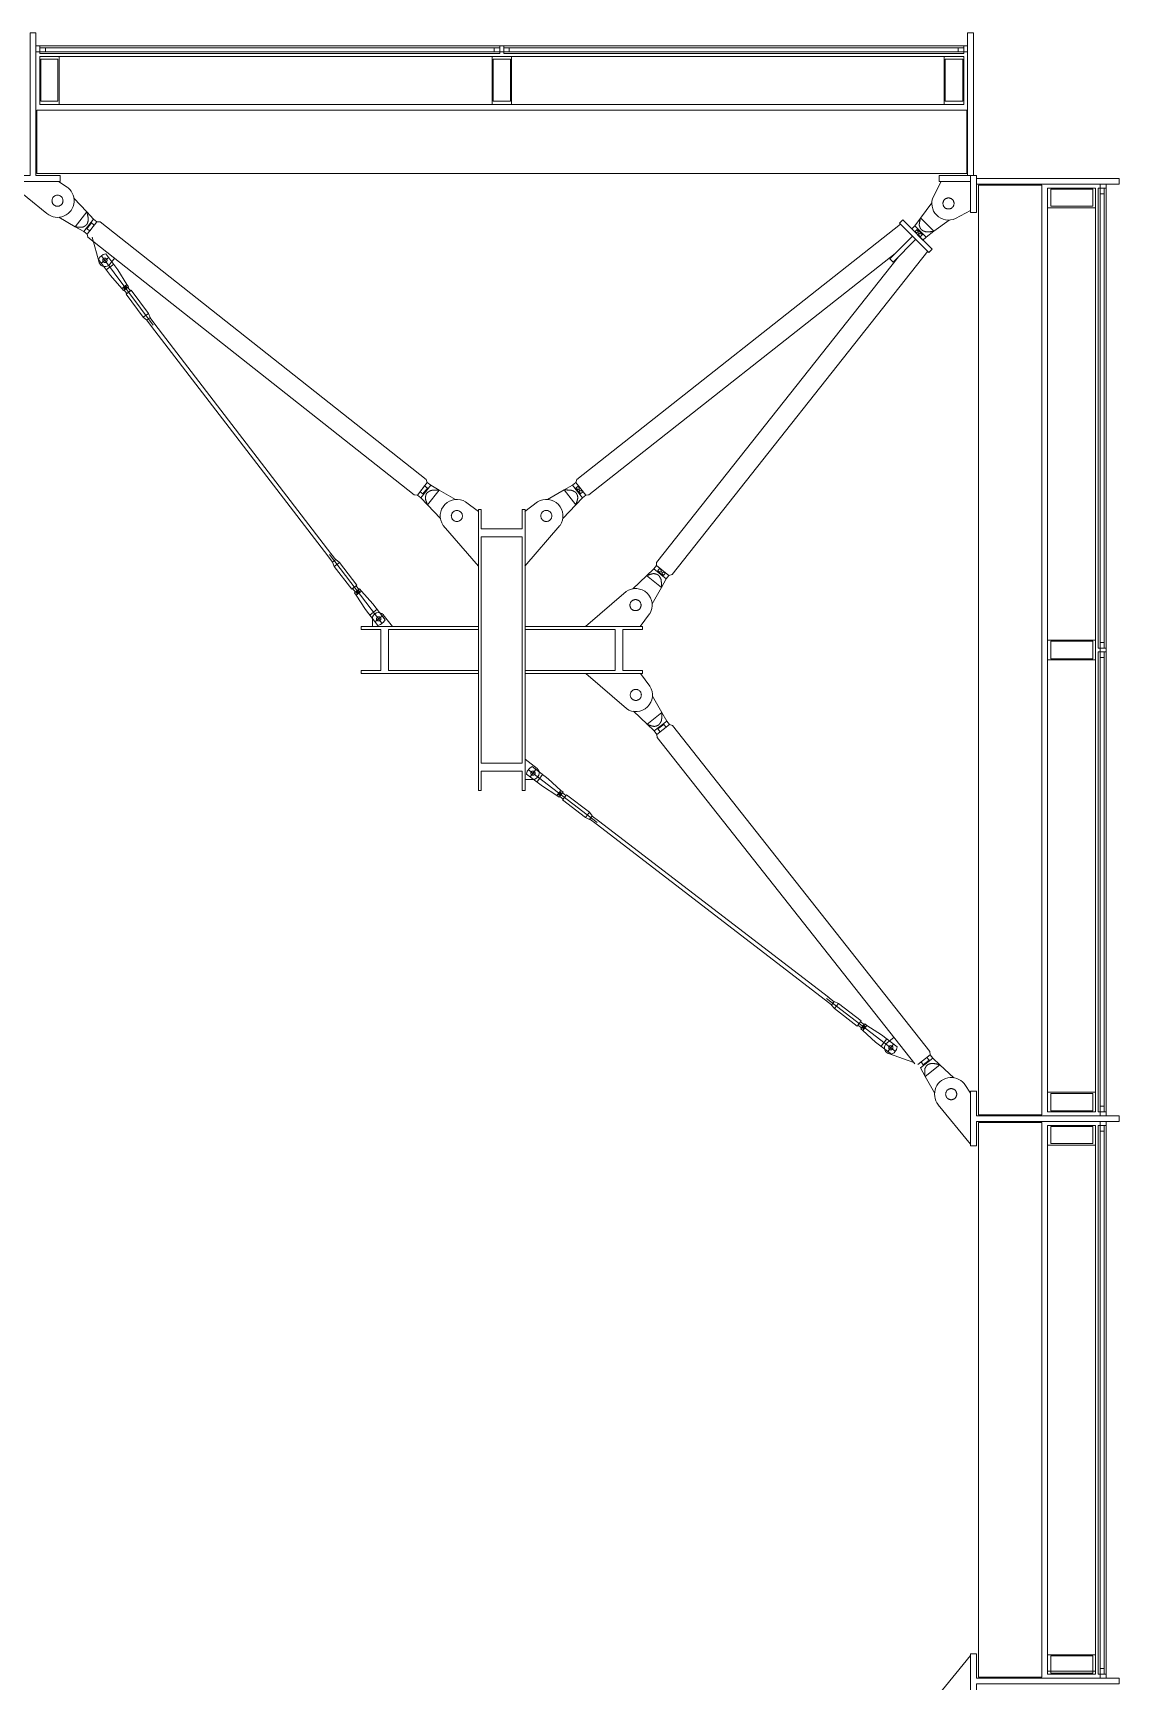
# Model space of a CAD drawing. Header units: inches. Extents: x -3410 to 5259, y -1080 to 3208.
# Drawn here: x -417.8 to -278.8, y 2992.8 to 3203.7 of the extents above; entities that cross this region are included whole.
import ezdxf

# ---------------------------------------------------------------- set-up
doc = ezdxf.new("R2010")
doc.units = ezdxf.units.IN
doc.header["$LTSCALE"] = 48
doc.header["$MEASUREMENT"] = 0
doc.layers.add('Venue-Walls and Doors', color=7, linetype='Continuous', lineweight=5)

msp = doc.modelspace()

# ---------------------------------------------------------------- linework, layer by layer
at = {"layer": 'Venue-Walls and Doors', "linetype": 'Continuous'}
for p, q in [((-298.21, 3202.1), (-417.46, 3202.1)), ((-417.46, 3201.35), (-298.21, 3201.35)), ((-358.08, 3201.85), (-416.96, 3201.85)), ((-416.24, 3201.85), (-416.24, 3201.35)), ((-358.8, 3201.85), (-358.8, 3201.35)), ((-298.7, 3201.85), (-357.58, 3201.85)), ((-356.87, 3201.85), (-356.87, 3201.35)), ((-299.42, 3201.35), (-299.42, 3201.85)), ((-298.7, 3200.72), (-416.96, 3200.72)), ((-414.46, 3194.6), (-414.46, 3200.72)), ((-359.08, 3194.6), (-359.08, 3200.72)), ((-356.58, 3200.72), (-356.58, 3194.6)), ((-301.2, 3194.6), (-301.2, 3200.72)), ((-298.7, 3200.72), (-298.7, 3194.6)), ((-421.08, 3184.75), (-416.04, 3180.62)), ((-414.58, 3184.75), (-413.45, 3184)), ((-301.58, 3184.75), (-302.58, 3182.83)), ((-281.23, 3065.12), (-281.23, 3184.37)), ((-280.48, 3184.37), (-280.48, 3065.12)), ((-412.59, 3182.59), (-410.93, 3180.83)), ((-302.78, 3181.99), (-304.23, 3180.05)), ((-281.86, 3183.87), (-287.98, 3183.87)), ((-281.86, 3183.87), (-281.86, 3065.62)), ((-280.73, 3183.16), (-281.23, 3183.16)), ((-280.73, 3125), (-280.73, 3183.87)), ((-414.52, 3180.15), (-412.42, 3178.94)), ((-410.93, 3180.83), (-412.43, 3178.93)), ((-410.07, 3179.92), (-411.34, 3178.32)), ((-410.93, 3180.83), (-410.07, 3179.92)), ((-409.64, 3179.58), (-410.07, 3179.92)), ((-306.92, 3179.41), (-306.51, 3179.81)), ((-306.51, 3179.81), (-302.76, 3176.06)), ((-304.23, 3180.05), (-304.97, 3179.05)), ((-302.52, 3178.35), (-304.24, 3180.06)), ((-300.58, 3179.79), (-302.52, 3178.35)), ((-297.83, 3181), (-299.75, 3180)), ((-287.98, 3181.37), (-281.86, 3181.37)), ((-412.42, 3178.94), (-411.34, 3178.32)), ((-411.34, 3178.32), (-410.91, 3177.97)), ((-410.34, 3179.43), (-410.93, 3178.69)), ((-410.93, 3178.69), (-410.57, 3178.41)), ((-410.91, 3177.97), (-409.64, 3179.58)), ((-410.91, 3177.98), (-410.79, 3177.59)), ((-410.57, 3178.41), (-409.98, 3179.15)), ((-409.98, 3179.15), (-410.34, 3179.43)), ((-410.24, 3177.62), (-409.37, 3174.36)), ((-409.64, 3179.58), (-409.24, 3179.55)), ((-409.24, 3179.55), (-367.49, 3146.59)), ((-348.22, 3146.59), (-306.78, 3179.27)), ((-308.16, 3174.82), (-305.25, 3177.73)), ((-303.17, 3175.66), (-306.92, 3179.41)), ((-304.97, 3179.05), (-305.36, 3178.66)), ((-305.36, 3178.66), (-303.92, 3177.21)), ((-303.53, 3177.6), (-304.97, 3179.05)), ((-304.65, 3178.6), (-304.97, 3178.27)), ((-303.98, 3177.93), (-304.97, 3178.27)), ((-304.31, 3177.6), (-304.65, 3178.6)), ((-303.98, 3177.93), (-304.65, 3178.6)), ((-304.31, 3177.6), (-303.98, 3177.93)), ((-303.92, 3177.21), (-303.53, 3177.6)), ((-302.52, 3178.35), (-303.53, 3177.6)), ((-410.79, 3177.59), (-369.03, 3144.62)), ((-346.67, 3144.62), (-307.5, 3175.51)), ((-336.04, 3134.41), (-303.31, 3175.8)), ((-304.84, 3177.33), (-307.75, 3174.42)), ((-302.76, 3176.06), (-303.17, 3175.66)), ((-409.46, 3174.76), (-409.26, 3175.06)), ((-407.92, 3172.69), (-409.46, 3174.76)), ((-408.84, 3175.37), (-409.26, 3175.06)), ((-408.14, 3174.99), (-409.1, 3174.28)), ((-402.44, 3166.33), (-409.05, 3175.22)), ((-408.5, 3175.47), (-408.84, 3175.37)), ((-406.96, 3173.41), (-408.5, 3175.47)), ((-408.46, 3173.42), (-407.5, 3174.13)), ((-408.14, 3173.99), (-407.36, 3174.96)), ((-405.8, 3171.55), (-406.96, 3173.41)), ((-338.01, 3135.96), (-307.07, 3175.08)), ((-307.75, 3174.42), (-308.16, 3174.82)), ((-406.47, 3171.05), (-407.92, 3172.69)), ((-406.47, 3171.05), (-405.8, 3171.54)), ((-406.25, 3171.13), (-405.94, 3171.36)), ((-406.07, 3170.89), (-405.94, 3171.36)), ((-405.94, 3171.36), (-405.77, 3171.12)), ((-405.8, 3171.54), (-405.59, 3171.25)), ((-406.25, 3170.76), (-406.47, 3171.05)), ((-405.59, 3171.25), (-406.25, 3170.76)), ((-406.07, 3170.89), (-406.25, 3171.13)), ((-406.25, 3171.13), (-405.77, 3171.12)), ((-406.15, 3170.83), (-405.69, 3171.17)), ((-405.81, 3170.38), (-406.15, 3170.83)), ((-405.77, 3171.12), (-406.07, 3170.89)), ((-405.91, 3170.3), (-405.25, 3170.8)), ((-403.72, 3167.34), (-405.91, 3170.3)), ((-405.35, 3170.72), (-405.81, 3170.38)), ((-405.69, 3171.17), (-405.35, 3170.72)), ((-405.25, 3170.8), (-403.05, 3167.84)), ((-403.05, 3167.84), (-403.72, 3167.34)), ((-403.27, 3166.96), (-403.72, 3167.34)), ((-403.27, 3166.96), (-402.82, 3167.3)), ((-402.82, 3167.3), (-403.05, 3167.84)), ((-402.84, 3167.28), (-402.24, 3166.47)), ((-402.64, 3166.18), (-403.24, 3166.99)), ((-380.09, 3136.81), (-402.64, 3166.17)), ((-379.7, 3137.11), (-402.24, 3166.47)), ((-368.63, 3144.59), (-367.37, 3146.2)), ((-367.37, 3146.2), (-367.49, 3146.59)), ((-367.37, 3146.2), (-366.93, 3145.86)), ((-348.34, 3146.2), (-348.78, 3145.86)), ((-348.34, 3146.2), (-348.22, 3146.59)), ((-347.08, 3144.59), (-348.34, 3146.2)), ((-368.63, 3144.59), (-369.04, 3144.62)), ((-368.2, 3144.25), (-368.63, 3144.59)), ((-368.29, 3145.02), (-367.71, 3145.76)), ((-367.93, 3144.74), (-368.29, 3145.02)), ((-366.93, 3145.86), (-368.2, 3144.25)), ((-367.34, 3143.34), (-368.2, 3144.25)), ((-367.35, 3145.48), (-367.93, 3144.74)), ((-367.71, 3145.76), (-367.35, 3145.48)), ((-365.85, 3145.23), (-367.35, 3143.33)), ((-365.85, 3145.23), (-366.93, 3145.86)), ((-363.75, 3144.03), (-365.85, 3145.23)), ((-351.96, 3144.03), (-349.86, 3145.24)), ((-349.86, 3145.24), (-348.78, 3145.86)), ((-349.86, 3145.24), (-348.36, 3143.33)), ((-348.78, 3145.86), (-347.51, 3144.25)), ((-348.37, 3143.34), (-347.51, 3144.25)), ((-348, 3145.77), (-348.36, 3145.48)), ((-348.36, 3145.48), (-347.42, 3145.02)), ((-348.36, 3145.48), (-347.78, 3144.74)), ((-348, 3145.77), (-347.78, 3144.74)), ((-347.42, 3145.02), (-348, 3145.77)), ((-347.78, 3144.74), (-347.42, 3145.02)), ((-347.51, 3144.25), (-347.08, 3144.59)), ((-347.08, 3144.59), (-346.67, 3144.62)), ((-365.68, 3141.58), (-367.34, 3143.34)), ((-360.83, 3142.49), (-362.46, 3143.71)), ((-354.88, 3142.5), (-353.26, 3143.72)), ((-350.03, 3141.59), (-348.37, 3143.34)), ((-360.83, 3135.49), (-365.33, 3140.7)), ((-354.88, 3135.5), (-350.38, 3140.71)), ((-380.09, 3136.81), (-379.48, 3136)), ((-379.9, 3136.96), (-373.16, 3128.17)), ((-379.08, 3136.31), (-379.7, 3137.11)), ((-379.51, 3135.98), (-379.06, 3136.33)), ((-379.51, 3135.98), (-379.27, 3135.45)), ((-378.61, 3135.96), (-379.27, 3135.45)), ((-379.27, 3135.45), (-377.02, 3132.53)), ((-379.06, 3136.33), (-378.61, 3135.96)), ((-376.36, 3133.04), (-378.61, 3135.96)), ((-338.38, 3135.12), (-338.04, 3135.55)), ((-338.04, 3135.55), (-338.01, 3135.96)), ((-338.04, 3135.55), (-336.43, 3134.29)), ((-341.04, 3132.6), (-339.29, 3134.26)), ((-337.39, 3132.77), (-339.3, 3134.27)), ((-339.29, 3134.26), (-338.38, 3135.12)), ((-336.77, 3133.85), (-338.38, 3135.12)), ((-337.89, 3134.85), (-337.61, 3135.21)), ((-336.86, 3134.63), (-337.89, 3134.85)), ((-337.15, 3134.27), (-337.89, 3134.85)), ((-337.15, 3134.27), (-337.61, 3135.21)), ((-337.61, 3135.21), (-336.86, 3134.63)), ((-337.39, 3132.77), (-336.77, 3133.85)), ((-336.86, 3134.63), (-337.15, 3134.27)), ((-336.43, 3134.29), (-336.77, 3133.85)), ((-336.43, 3134.29), (-336.04, 3134.41)), ((-377.02, 3132.53), (-376.36, 3133.04)), ((-376.47, 3132.96), (-376.92, 3132.61)), ((-376.92, 3132.61), (-376.57, 3132.16)), ((-376.02, 3132.58), (-376.68, 3132.08)), ((-376.68, 3132.08), (-376.46, 3131.79)), ((-376.57, 3132.16), (-376.12, 3132.5)), ((-376.2, 3132.45), (-376.5, 3132.21)), ((-376.5, 3132.21), (-376.32, 3131.98)), ((-376.5, 3132.21), (-376.01, 3132.21)), ((-376.12, 3132.5), (-376.47, 3132.96)), ((-376.46, 3131.79), (-375.8, 3132.3)), ((-376.46, 3131.79), (-375.27, 3129.95)), ((-376.32, 3131.98), (-376.2, 3132.45)), ((-376.32, 3131.98), (-376.01, 3132.21)), ((-376.01, 3132.21), (-376.2, 3132.45)), ((-375.8, 3132.3), (-376.02, 3132.58)), ((-375.8, 3132.29), (-374.32, 3130.67)), ((-347.13, 3127.75), (-341.92, 3132.25)), ((-338.6, 3130.67), (-337.39, 3132.77)), ((-375.27, 3129.95), (-373.7, 3127.9)), ((-374.72, 3129.23), (-373.78, 3129.96)), ((-374.32, 3130.67), (-372.76, 3128.63)), ((-373.12, 3129.1), (-374.07, 3128.37)), ((-371.8, 3127.75), (-373, 3129.27)), ((-340.13, 3127.75), (-338.91, 3129.37)), ((-374.39, 3128.74), (-374.39, 3127.75)), ((-373.7, 3127.9), (-373.36, 3128.01)), ((-372.95, 3128.32), (-373.36, 3128.01)), ((-372.76, 3128.63), (-372.95, 3128.32)), ((-287.98, 3126), (-281.86, 3126)), ((-280.73, 3125.71), (-281.23, 3125.71)), ((-281.86, 3123.5), (-287.98, 3123.5)), ((-280.73, 3123.78), (-281.23, 3123.78)), ((-280.73, 3065.62), (-280.73, 3124.5)), ((-347.09, 3121.75), (-341.87, 3117.25)), ((-340.09, 3121.75), (-338.87, 3120.12)), ((-338.55, 3118.83), (-337.34, 3116.73)), ((-340.99, 3116.9), (-339.24, 3115.24)), ((-337.34, 3116.73), (-339.25, 3115.23)), ((-337.34, 3116.73), (-336.72, 3115.65)), ((-339.24, 3115.24), (-338.33, 3114.38)), ((-336.72, 3115.65), (-338.33, 3114.38)), ((-338.33, 3114.38), (-337.99, 3113.94)), ((-337.99, 3113.94), (-336.38, 3115.21)), ((-337.1, 3115.23), (-337.84, 3114.65)), ((-337.84, 3114.65), (-337.56, 3114.29)), ((-337.56, 3114.29), (-336.81, 3114.87)), ((-336.81, 3114.87), (-337.1, 3115.23)), ((-336.38, 3115.21), (-336.72, 3115.65)), ((-336.38, 3115.21), (-335.99, 3115.08)), ((-303.03, 3073.34), (-335.99, 3115.08)), ((-337.99, 3113.94), (-337.96, 3113.54)), ((-304.98, 3071.78), (-337.96, 3113.55)), ((-354.83, 3110.78), (-353.3, 3109.58)), ((-353.84, 3108.18), (-354.88, 3108.18)), ((-354.68, 3108.87), (-354.57, 3109.22)), ((-352.63, 3107.31), (-354.68, 3108.87)), ((-354.25, 3109.63), (-354.57, 3109.22)), ((-345.62, 3102.68), (-354.41, 3109.42)), ((-353.95, 3109.82), (-354.25, 3109.63)), ((-353.48, 3109.46), (-354.2, 3108.51)), ((-351.91, 3108.25), (-353.95, 3109.82)), ((-353.35, 3107.85), (-352.62, 3108.8)), ((-350.28, 3106.78), (-351.91, 3108.25)), ((-350.79, 3106.12), (-352.63, 3107.31)), ((-350.6, 3106.26), (-350.13, 3106.38)), ((-350.36, 3106.08), (-350.37, 3106.56)), ((-346.25, 3103.52), (-346.62, 3103.97)), ((-346.59, 3103.07), (-347.12, 3103.31)), ((-346.59, 3103.07), (-346.25, 3103.52)), ((-345.77, 3102.48), (-346.57, 3103.1)), ((-346.27, 3103.49), (-345.47, 3102.88)), ((-345.77, 3102.48), (-316.41, 3079.94)), ((-345.47, 3102.88), (-316.01, 3080.3)), ((-316.41, 3079.94), (-315.61, 3079.32)), ((-316.26, 3080.14), (-307.47, 3073.39)), ((-315.3, 3079.72), (-316.1, 3080.34)), ((-315.63, 3079.3), (-315.28, 3079.75)), ((-315.63, 3079.3), (-315.26, 3078.85)), ((-315.28, 3079.75), (-314.75, 3079.51)), ((-311.75, 3076.43), (-311.28, 3076.55)), ((-311.51, 3076.25), (-311.52, 3076.74)), ((-311.09, 3076.69), (-309.25, 3075.5)), ((-311.6, 3076.03), (-309.98, 3074.56)), ((-309.98, 3074.56), (-307.94, 3072.99)), ((-309.26, 3074.01), (-308.53, 3074.96)), ((-309.25, 3075.5), (-307.21, 3073.94)), ((-308.68, 3074.31), (-307.64, 3075.14)), ((-307.68, 3074.3), (-308.41, 3073.35)), ((-305.1, 3071.92), (-308.33, 3073.08)), ((-307.94, 3072.99), (-307.63, 3073.18)), ((-307.32, 3073.59), (-307.63, 3073.18)), ((-307.21, 3073.94), (-307.32, 3073.59)), ((-304.6, 3071.67), (-303, 3072.94)), ((-302.66, 3072.51), (-304.26, 3071.24)), ((-304.17, 3072.01), (-303.43, 3072.6)), ((-303.15, 3072.24), (-303.89, 3071.65)), ((-303.43, 3072.6), (-303.15, 3072.24)), ((-303, 3072.94), (-303.03, 3073.34)), ((-303, 3072.94), (-302.66, 3072.51)), ((-301.75, 3071.65), (-302.66, 3072.51)), ((-303.64, 3070.15), (-304.26, 3071.24)), ((-303.89, 3071.65), (-304.17, 3072.01)), ((-301.75, 3071.65), (-303.65, 3070.15)), ((-302.43, 3068.06), (-303.64, 3070.15)), ((-299.99, 3069.99), (-301.75, 3071.65)), ((-297.83, 3068), (-298.58, 3069.12)), ((-287.98, 3068.12), (-281.86, 3068.12)), ((-297.83, 3061.5), (-301.96, 3066.54)), ((-281.23, 3066.33), (-280.73, 3066.33)), ((-281.86, 3063.87), (-287.98, 3063.87)), ((-281.86, 3063.87), (-281.86, 2993.62)), ((-281.23, 2993.13), (-281.23, 3064.37)), ((-280.73, 2993.62), (-280.73, 3063.87)), ((-280.48, 3064.37), (-280.48, 2993.13)), ((-280.73, 3063.16), (-281.23, 3063.16)), ((-287.98, 3061.37), (-281.86, 3061.37)), ((-297.83, 2996), (-301.96, 2990.96)), ((-287.98, 2996.12), (-281.86, 2996.12)), ((-281.23, 2994.34), (-280.73, 2994.34)), ((-287.98, 2994), (-281.86, 2994))]:
    msp.add_line(p, q, dxfattribs=at)
at = {"layer": 'Venue-Walls and Doors', "linetype": 'Continuous', "flags": 128}
for points in [[(-418.21, 3185.5), (-421.33, 3185.5), (-421.33, 3184.75), (-414.33, 3184.75), (-414.33, 3185.5), (-417.46, 3185.5), (-417.46, 3203.75), (-418.21, 3203.75)], [(-416.82, 3200.41), (-416.82, 3195.03), (-414.65, 3195.03), (-414.65, 3200.41)], [(-358.95, 3200.41), (-358.95, 3195.03), (-356.72, 3195.03), (-356.72, 3200.41)], [(-301.07, 3200.41), (-301.07, 3195.03), (-298.84, 3195.03), (-298.84, 3200.41)], [(-298.33, 3193.87), (-298.33, 3185.75), (-417.33, 3185.75), (-417.33, 3193.87)], [(-288.71, 3065.24), (-296.83, 3065.24), (-296.83, 3184.25), (-288.71, 3184.25)], [(-413.98, 3182.27), (-413.99, 3182.2), (-414, 3182.13), (-414.01, 3182.06), (-414.04, 3182), (-414.07, 3181.93), (-414.1, 3181.87), (-414.14, 3181.82), (-414.19, 3181.77), (-414.24, 3181.72), (-414.3, 3181.68), (-414.36, 3181.64), (-414.42, 3181.61), (-414.48, 3181.59), (-414.55, 3181.57), (-414.62, 3181.56), (-414.69, 3181.56), (-414.76, 3181.56), (-414.83, 3181.57), (-414.9, 3181.59), (-414.96, 3181.61), (-415.02, 3181.64), (-415.08, 3181.68), (-415.14, 3181.72), (-415.19, 3181.77), (-415.24, 3181.82), (-415.28, 3181.87), (-415.31, 3181.93), (-415.34, 3182), (-415.37, 3182.06), (-415.38, 3182.13), (-415.39, 3182.2), (-415.4, 3182.27), (-415.39, 3182.34), (-415.38, 3182.41), (-415.37, 3182.47), (-415.34, 3182.54), (-415.31, 3182.6), (-415.28, 3182.66), (-415.24, 3182.72), (-415.19, 3182.77), (-415.14, 3182.81), (-415.08, 3182.86), (-415.02, 3182.89), (-414.96, 3182.92), (-414.9, 3182.94), (-414.83, 3182.96), (-414.76, 3182.97), (-414.69, 3182.98), (-414.62, 3182.97), (-414.55, 3182.96), (-414.48, 3182.94), (-414.42, 3182.92), (-414.36, 3182.89), (-414.3, 3182.86), (-414.24, 3182.81), (-414.19, 3182.77), (-414.14, 3182.72), (-414.1, 3182.66), (-414.07, 3182.6), (-414.04, 3182.54), (-414.01, 3182.47), (-414, 3182.41), (-413.99, 3182.34)], [(-299.95, 3181.92), (-299.95, 3181.85), (-299.96, 3181.78), (-299.98, 3181.71), (-300, 3181.65), (-300.03, 3181.59), (-300.07, 3181.53), (-300.11, 3181.47), (-300.16, 3181.42), (-300.21, 3181.37), (-300.27, 3181.33), (-300.33, 3181.29), (-300.39, 3181.26), (-300.45, 3181.24), (-300.52, 3181.22), (-300.59, 3181.21), (-300.66, 3181.21), (-300.73, 3181.21), (-300.8, 3181.22), (-300.87, 3181.24), (-300.93, 3181.26), (-300.99, 3181.29), (-301.05, 3181.33), (-301.11, 3181.37), (-301.16, 3181.42), (-301.21, 3181.47), (-301.25, 3181.53), (-301.28, 3181.59), (-301.31, 3181.65), (-301.34, 3181.71), (-301.35, 3181.78), (-301.37, 3181.85), (-301.37, 3181.92), (-301.37, 3181.99), (-301.35, 3182.06), (-301.34, 3182.13), (-301.31, 3182.19), (-301.28, 3182.25), (-301.25, 3182.31), (-301.21, 3182.37), (-301.16, 3182.42), (-301.11, 3182.47), (-301.05, 3182.51), (-300.99, 3182.54), (-300.93, 3182.57), (-300.87, 3182.6), (-300.8, 3182.61), (-300.73, 3182.62), (-300.66, 3182.63), (-300.59, 3182.62), (-300.52, 3182.61), (-300.45, 3182.6), (-300.39, 3182.57), (-300.33, 3182.54), (-300.27, 3182.51), (-300.21, 3182.47), (-300.16, 3182.42), (-300.11, 3182.37), (-300.07, 3182.31), (-300.03, 3182.25), (-300, 3182.19), (-299.98, 3182.13), (-299.96, 3182.06), (-299.95, 3181.99)], [(-282.17, 3183.74), (-287.54, 3183.74), (-287.54, 3181.57), (-282.17, 3181.57)], [(-408.35, 3174.64), (-408.35, 3174.61), (-408.35, 3174.59), (-408.36, 3174.56), (-408.37, 3174.53), (-408.38, 3174.51), (-408.4, 3174.49), (-408.41, 3174.47), (-408.43, 3174.45), (-408.45, 3174.43), (-408.47, 3174.41), (-408.49, 3174.4), (-408.52, 3174.39), (-408.54, 3174.38), (-408.57, 3174.37), (-408.59, 3174.37), (-408.62, 3174.37), (-408.65, 3174.37), (-408.67, 3174.37), (-408.7, 3174.38), (-408.72, 3174.39), (-408.75, 3174.4), (-408.77, 3174.41), (-408.79, 3174.43), (-408.81, 3174.45), (-408.83, 3174.47), (-408.85, 3174.49), (-408.86, 3174.51), (-408.87, 3174.53), (-408.88, 3174.56), (-408.89, 3174.59), (-408.89, 3174.61), (-408.89, 3174.64), (-408.89, 3174.66), (-408.89, 3174.69), (-408.88, 3174.72), (-408.87, 3174.74), (-408.86, 3174.77), (-408.85, 3174.79), (-408.83, 3174.81), (-408.81, 3174.83), (-408.79, 3174.85), (-408.77, 3174.86), (-408.75, 3174.88), (-408.72, 3174.89), (-408.7, 3174.9), (-408.67, 3174.9), (-408.65, 3174.91), (-408.62, 3174.91), (-408.59, 3174.91), (-408.57, 3174.9), (-408.54, 3174.9), (-408.52, 3174.89), (-408.49, 3174.88), (-408.47, 3174.86), (-408.45, 3174.85), (-408.43, 3174.83), (-408.41, 3174.81), (-408.4, 3174.79), (-408.38, 3174.77), (-408.37, 3174.74), (-408.36, 3174.72), (-408.35, 3174.69), (-408.35, 3174.66)], [(-362.87, 3141.91), (-362.87, 3141.84), (-362.88, 3141.77), (-362.9, 3141.7), (-362.92, 3141.64), (-362.95, 3141.57), (-362.99, 3141.51), (-363.03, 3141.46), (-363.08, 3141.41), (-363.13, 3141.36), (-363.18, 3141.32), (-363.24, 3141.28), (-363.31, 3141.25), (-363.37, 3141.23), (-363.44, 3141.21), (-363.51, 3141.2), (-363.58, 3141.2), (-363.65, 3141.2), (-363.72, 3141.21), (-363.78, 3141.23), (-363.85, 3141.25), (-363.91, 3141.28), (-363.97, 3141.32), (-364.03, 3141.36), (-364.08, 3141.41), (-364.13, 3141.46), (-364.17, 3141.51), (-364.2, 3141.57), (-364.23, 3141.64), (-364.26, 3141.7), (-364.27, 3141.77), (-364.28, 3141.84), (-364.29, 3141.91), (-364.28, 3141.98), (-364.27, 3142.04), (-364.26, 3142.11), (-364.23, 3142.18), (-364.2, 3142.24), (-364.17, 3142.3), (-364.13, 3142.36), (-364.08, 3142.41), (-364.03, 3142.45), (-363.97, 3142.5), (-363.91, 3142.53), (-363.85, 3142.56), (-363.78, 3142.58), (-363.72, 3142.6), (-363.65, 3142.61), (-363.58, 3142.62), (-363.51, 3142.61), (-363.44, 3142.6), (-363.37, 3142.58), (-363.31, 3142.56), (-363.24, 3142.53), (-363.18, 3142.5), (-363.13, 3142.45), (-363.08, 3142.41), (-363.03, 3142.36), (-362.99, 3142.3), (-362.95, 3142.24), (-362.92, 3142.18), (-362.9, 3142.11), (-362.88, 3142.04), (-362.87, 3141.98)], [(-355.21, 3142.75), (-354.83, 3142.75), (-354.83, 3106.75), (-355.21, 3106.75), (-355.21, 3109.25), (-360.46, 3109.25), (-360.46, 3106.75), (-360.83, 3106.75), (-360.83, 3142.75), (-360.46, 3142.75), (-360.46, 3140.25), (-355.21, 3140.25)], [(-351.43, 3141.91), (-351.43, 3141.84), (-351.44, 3141.78), (-351.46, 3141.71), (-351.48, 3141.64), (-351.51, 3141.58), (-351.55, 3141.52), (-351.59, 3141.46), (-351.63, 3141.41), (-351.68, 3141.37), (-351.74, 3141.32), (-351.8, 3141.29), (-351.86, 3141.26), (-351.93, 3141.24), (-352, 3141.22), (-352.07, 3141.21), (-352.13, 3141.21), (-352.2, 3141.21), (-352.27, 3141.22), (-352.34, 3141.24), (-352.41, 3141.26), (-352.47, 3141.29), (-352.53, 3141.32), (-352.58, 3141.37), (-352.64, 3141.41), (-352.68, 3141.46), (-352.72, 3141.52), (-352.76, 3141.58), (-352.79, 3141.64), (-352.81, 3141.71), (-352.83, 3141.78), (-352.84, 3141.84), (-352.84, 3141.91), (-352.84, 3141.98), (-352.83, 3142.05), (-352.81, 3142.12), (-352.79, 3142.19), (-352.76, 3142.25), (-352.72, 3142.31), (-352.68, 3142.36), (-352.64, 3142.42), (-352.58, 3142.46), (-352.53, 3142.5), (-352.47, 3142.54), (-352.41, 3142.57), (-352.34, 3142.59), (-352.27, 3142.61), (-352.2, 3142.62), (-352.13, 3142.62), (-352.07, 3142.62), (-352, 3142.61), (-351.93, 3142.59), (-351.86, 3142.57), (-351.8, 3142.54), (-351.74, 3142.5), (-351.68, 3142.46), (-351.63, 3142.42), (-351.59, 3142.36), (-351.55, 3142.31), (-351.51, 3142.25), (-351.48, 3142.19), (-351.46, 3142.12), (-351.44, 3142.05), (-351.43, 3141.98)], [(-355.21, 3139.25), (-355.21, 3110.25), (-360.46, 3110.25), (-360.46, 3139.25)], [(-340.01, 3130.49), (-340.01, 3130.42), (-340.02, 3130.36), (-340.04, 3130.29), (-340.06, 3130.22), (-340.09, 3130.16), (-340.13, 3130.1), (-340.17, 3130.04), (-340.21, 3129.99), (-340.26, 3129.95), (-340.32, 3129.9), (-340.38, 3129.87), (-340.44, 3129.84), (-340.51, 3129.82), (-340.58, 3129.8), (-340.65, 3129.79), (-340.71, 3129.79), (-340.78, 3129.79), (-340.85, 3129.8), (-340.92, 3129.82), (-340.99, 3129.84), (-341.05, 3129.87), (-341.11, 3129.9), (-341.16, 3129.95), (-341.22, 3129.99), (-341.26, 3130.04), (-341.3, 3130.1), (-341.34, 3130.16), (-341.37, 3130.22), (-341.39, 3130.29), (-341.41, 3130.36), (-341.42, 3130.42), (-341.42, 3130.49), (-341.42, 3130.56), (-341.41, 3130.63), (-341.39, 3130.7), (-341.37, 3130.77), (-341.34, 3130.83), (-341.3, 3130.89), (-341.26, 3130.94), (-341.22, 3131), (-341.16, 3131.04), (-341.11, 3131.08), (-341.05, 3131.12), (-340.99, 3131.15), (-340.92, 3131.17), (-340.85, 3131.19), (-340.78, 3131.2), (-340.71, 3131.2), (-340.65, 3131.2), (-340.58, 3131.19), (-340.51, 3131.17), (-340.44, 3131.15), (-340.38, 3131.12), (-340.32, 3131.08), (-340.26, 3131.04), (-340.21, 3131), (-340.17, 3130.94), (-340.13, 3130.89), (-340.09, 3130.83), (-340.06, 3130.77), (-340.04, 3130.7), (-340.02, 3130.63), (-340.01, 3130.56)], [(-373.32, 3128.74), (-373.32, 3128.71), (-373.33, 3128.68), (-373.33, 3128.66), (-373.34, 3128.63), (-373.35, 3128.61), (-373.37, 3128.59), (-373.38, 3128.57), (-373.4, 3128.55), (-373.42, 3128.53), (-373.44, 3128.51), (-373.47, 3128.5), (-373.49, 3128.49), (-373.51, 3128.48), (-373.54, 3128.47), (-373.57, 3128.47), (-373.59, 3128.47), (-373.62, 3128.47), (-373.65, 3128.47), (-373.67, 3128.48), (-373.7, 3128.49), (-373.72, 3128.5), (-373.74, 3128.51), (-373.76, 3128.53), (-373.78, 3128.55), (-373.8, 3128.57), (-373.82, 3128.59), (-373.83, 3128.61), (-373.84, 3128.63), (-373.85, 3128.66), (-373.86, 3128.68), (-373.86, 3128.71), (-373.86, 3128.74), (-373.86, 3128.76), (-373.86, 3128.79), (-373.85, 3128.82), (-373.84, 3128.84), (-373.83, 3128.86), (-373.82, 3128.89), (-373.8, 3128.91), (-373.78, 3128.93), (-373.76, 3128.95), (-373.74, 3128.96), (-373.72, 3128.98), (-373.7, 3128.99), (-373.67, 3129), (-373.65, 3129), (-373.62, 3129.01), (-373.59, 3129.01), (-373.57, 3129.01), (-373.54, 3129), (-373.51, 3129), (-373.49, 3128.99), (-373.47, 3128.98), (-373.44, 3128.96), (-373.42, 3128.95), (-373.4, 3128.93), (-373.38, 3128.91), (-373.37, 3128.89), (-373.35, 3128.86), (-373.34, 3128.84), (-373.33, 3128.82), (-373.33, 3128.79), (-373.32, 3128.76)], [(-282.17, 3125.86), (-287.54, 3125.86), (-287.54, 3123.63), (-282.17, 3123.63)], [(-339.96, 3119), (-339.97, 3118.93), (-339.98, 3118.86), (-339.99, 3118.79), (-340.02, 3118.73), (-340.05, 3118.67), (-340.08, 3118.61), (-340.12, 3118.55), (-340.17, 3118.5), (-340.22, 3118.45), (-340.28, 3118.41), (-340.34, 3118.37), (-340.4, 3118.35), (-340.47, 3118.32), (-340.53, 3118.3), (-340.6, 3118.29), (-340.67, 3118.29), (-340.74, 3118.29), (-340.81, 3118.3), (-340.88, 3118.32), (-340.94, 3118.35), (-341, 3118.37), (-341.06, 3118.41), (-341.12, 3118.45), (-341.17, 3118.5), (-341.22, 3118.55), (-341.26, 3118.61), (-341.3, 3118.67), (-341.32, 3118.73), (-341.35, 3118.79), (-341.37, 3118.86), (-341.38, 3118.93), (-341.38, 3119), (-341.38, 3119.07), (-341.37, 3119.14), (-341.35, 3119.2), (-341.32, 3119.27), (-341.3, 3119.33), (-341.26, 3119.39), (-341.22, 3119.45), (-341.17, 3119.5), (-341.12, 3119.55), (-341.06, 3119.59), (-341, 3119.62), (-340.94, 3119.65), (-340.88, 3119.68), (-340.81, 3119.69), (-340.74, 3119.7), (-340.67, 3119.71), (-340.6, 3119.7), (-340.53, 3119.69), (-340.47, 3119.68), (-340.4, 3119.65), (-340.34, 3119.62), (-340.28, 3119.59), (-340.22, 3119.55), (-340.17, 3119.5), (-340.12, 3119.45), (-340.08, 3119.39), (-340.05, 3119.33), (-340.02, 3119.27), (-339.99, 3119.2), (-339.98, 3119.14), (-339.97, 3119.07)], [(-353.57, 3108.98), (-353.57, 3108.96), (-353.57, 3108.93), (-353.58, 3108.91), (-353.59, 3108.88), (-353.6, 3108.86), (-353.62, 3108.83), (-353.63, 3108.81), (-353.65, 3108.79), (-353.67, 3108.78), (-353.69, 3108.76), (-353.71, 3108.75), (-353.74, 3108.73), (-353.76, 3108.73), (-353.79, 3108.72), (-353.81, 3108.72), (-353.84, 3108.71), (-353.87, 3108.72), (-353.89, 3108.72), (-353.92, 3108.73), (-353.94, 3108.73), (-353.97, 3108.75), (-353.99, 3108.76), (-354.01, 3108.78), (-354.03, 3108.79), (-354.05, 3108.81), (-354.06, 3108.83), (-354.08, 3108.86), (-354.09, 3108.88), (-354.1, 3108.91), (-354.1, 3108.93), (-354.11, 3108.96), (-354.11, 3108.98), (-354.11, 3109.01), (-354.1, 3109.04), (-354.1, 3109.06), (-354.09, 3109.09), (-354.08, 3109.11), (-354.06, 3109.13), (-354.05, 3109.16), (-354.03, 3109.18), (-354.01, 3109.19), (-353.99, 3109.21), (-353.97, 3109.22), (-353.94, 3109.23), (-353.92, 3109.24), (-353.89, 3109.25), (-353.87, 3109.25), (-353.84, 3109.25), (-353.81, 3109.25), (-353.79, 3109.25), (-353.76, 3109.24), (-353.74, 3109.23), (-353.71, 3109.22), (-353.69, 3109.21), (-353.67, 3109.19), (-353.65, 3109.18), (-353.63, 3109.16), (-353.62, 3109.13), (-353.6, 3109.11), (-353.59, 3109.09), (-353.58, 3109.06), (-353.57, 3109.04), (-353.57, 3109.01)], [(-307.77, 3073.82), (-307.77, 3073.8), (-307.78, 3073.77), (-307.78, 3073.75), (-307.79, 3073.72), (-307.8, 3073.7), (-307.82, 3073.67), (-307.83, 3073.65), (-307.85, 3073.63), (-307.87, 3073.61), (-307.89, 3073.6), (-307.92, 3073.59), (-307.94, 3073.57), (-307.96, 3073.57), (-307.99, 3073.56), (-308.02, 3073.55), (-308.04, 3073.55), (-308.07, 3073.55), (-308.1, 3073.56), (-308.12, 3073.57), (-308.15, 3073.57), (-308.17, 3073.59), (-308.19, 3073.6), (-308.22, 3073.61), (-308.24, 3073.63), (-308.25, 3073.65), (-308.27, 3073.67), (-308.28, 3073.7), (-308.29, 3073.72), (-308.3, 3073.75), (-308.31, 3073.77), (-308.31, 3073.8), (-308.31, 3073.82), (-308.31, 3073.85), (-308.31, 3073.88), (-308.3, 3073.9), (-308.29, 3073.93), (-308.28, 3073.95), (-308.27, 3073.97), (-308.25, 3074), (-308.24, 3074.02), (-308.22, 3074.03), (-308.19, 3074.05), (-308.17, 3074.06), (-308.15, 3074.07), (-308.12, 3074.08), (-308.1, 3074.09), (-308.07, 3074.09), (-308.04, 3074.1), (-308.02, 3074.09), (-307.99, 3074.09), (-307.96, 3074.08), (-307.94, 3074.07), (-307.92, 3074.06), (-307.89, 3074.05), (-307.87, 3074.03), (-307.85, 3074.02), (-307.83, 3074), (-307.82, 3073.97), (-307.8, 3073.95), (-307.79, 3073.93), (-307.78, 3073.9), (-307.78, 3073.88), (-307.77, 3073.85)], [(-299.6, 3067.89), (-299.61, 3067.82), (-299.62, 3067.75), (-299.63, 3067.68), (-299.66, 3067.62), (-299.69, 3067.55), (-299.72, 3067.49), (-299.76, 3067.44), (-299.81, 3067.39), (-299.86, 3067.34), (-299.92, 3067.3), (-299.98, 3067.26), (-300.04, 3067.23), (-300.1, 3067.21), (-300.17, 3067.19), (-300.24, 3067.18), (-300.31, 3067.18), (-300.38, 3067.18), (-300.45, 3067.19), (-300.52, 3067.21), (-300.58, 3067.23), (-300.64, 3067.26), (-300.7, 3067.3), (-300.76, 3067.34), (-300.81, 3067.39), (-300.86, 3067.44), (-300.9, 3067.49), (-300.93, 3067.55), (-300.96, 3067.62), (-300.99, 3067.68), (-301, 3067.75), (-301.01, 3067.82), (-301.02, 3067.89), (-301.01, 3067.96), (-301, 3068.03), (-300.99, 3068.09), (-300.96, 3068.16), (-300.93, 3068.22), (-300.9, 3068.28), (-300.86, 3068.34), (-300.81, 3068.39), (-300.76, 3068.43), (-300.7, 3068.48), (-300.64, 3068.51), (-300.58, 3068.54), (-300.52, 3068.56), (-300.45, 3068.58), (-300.38, 3068.59), (-300.31, 3068.6), (-300.24, 3068.59), (-300.17, 3068.58), (-300.1, 3068.56), (-300.04, 3068.54), (-299.98, 3068.51), (-299.92, 3068.48), (-299.86, 3068.43), (-299.81, 3068.39), (-299.76, 3068.34), (-299.72, 3068.28), (-299.69, 3068.22), (-299.66, 3068.16), (-299.63, 3068.09), (-299.62, 3068.03), (-299.61, 3067.96)], [(-297.08, 3065.12), (-297.08, 3068.25), (-297.83, 3068.25), (-297.83, 3061.25), (-297.08, 3061.25), (-297.08, 3064.37), (-278.83, 3064.37), (-278.83, 3065.12)], [(-282.17, 3067.98), (-287.54, 3067.98), (-287.54, 3065.75), (-282.17, 3065.75)], [(-288.71, 2993.25), (-296.83, 2993.25), (-296.83, 3064.25), (-288.71, 3064.25)], [(-282.17, 3063.74), (-287.54, 3063.74), (-287.54, 3061.57), (-282.17, 3061.57)], [(-297.08, 2993.13), (-297.08, 2996.25), (-297.83, 2996.25), (-297.83, 2989.25), (-297.08, 2989.25), (-297.08, 2992.38), (-278.83, 2992.38), (-278.83, 2993.13)], [(-282.17, 2995.99), (-287.54, 2995.99), (-287.54, 2993.76), (-282.17, 2993.76)]]:
    msp.add_lwpolyline(points, close=True, dxfattribs=at)
for points in [[(-297.46, 3185.5), (-297.46, 3203.75), (-298.21, 3203.75), (-298.21, 3185.5)], [(-416.96, 3202.1), (-416.96, 3201.1), (-358.08, 3201.1), (-358.08, 3202.1)], [(-357.58, 3202.1), (-357.58, 3201.1), (-298.7, 3201.1), (-298.7, 3202.1)], [(-416.96, 3200.72), (-416.96, 3194.6), (-298.7, 3194.6)], [(-297.08, 3185.5), (-301.83, 3185.5), (-301.83, 3184.75), (-297.83, 3184.75)], [(-297.83, 3185.5), (-297.83, 3180.75), (-297.08, 3180.75), (-297.08, 3185.5)], [(-297.08, 3185.12), (-278.83, 3185.12), (-278.83, 3184.37), (-297.08, 3184.37)], [(-281.86, 3065.62), (-287.98, 3065.62), (-287.98, 3183.87)], [(-280.48, 3183.87), (-281.48, 3183.87), (-281.48, 3125), (-280.48, 3125)], [(-360.83, 3121.75), (-375.83, 3121.75), (-375.83, 3122.12), (-373.33, 3122.12), (-373.33, 3127.37), (-375.83, 3127.37), (-375.83, 3127.75), (-360.83, 3127.75)], [(-360.83, 3127.37), (-372.33, 3127.37), (-372.33, 3122.12), (-360.83, 3122.12)], [(-354.83, 3127.75), (-339.83, 3127.75), (-339.83, 3127.37), (-342.33, 3127.37), (-342.33, 3122.12), (-339.83, 3122.12), (-339.83, 3121.75), (-354.83, 3121.75)], [(-354.83, 3122.12), (-343.33, 3122.12), (-343.33, 3127.37), (-354.83, 3127.37)], [(-280.48, 3124.5), (-281.48, 3124.5), (-281.48, 3065.62), (-280.48, 3065.62)], [(-350.5, 3105.9), (-350.79, 3106.12), (-350.28, 3106.78), (-349.99, 3106.56), (-350.5, 3105.9)], [(-350.36, 3106.08), (-350.6, 3106.26), (-350.37, 3106.56), (-350.13, 3106.38), (-350.36, 3106.08)], [(-349.97, 3105.66), (-350.42, 3106), (-350.07, 3106.45), (-349.62, 3106.11), (-349.97, 3105.66)], [(-347.12, 3103.31), (-350.05, 3105.55), (-349.54, 3106.21), (-346.62, 3103.97), (-347.12, 3103.31)], [(-315.26, 3078.85), (-312.34, 3076.6), (-311.83, 3077.26), (-314.75, 3079.51), (-315.26, 3078.85)], [(-312.26, 3076.71), (-311.81, 3076.36), (-311.46, 3076.81), (-311.91, 3077.16), (-312.26, 3076.71)], [(-311.89, 3076.25), (-311.6, 3076.04), (-311.09, 3076.69), (-311.38, 3076.91), (-311.89, 3076.25)], [(-311.75, 3076.43), (-311.51, 3076.25), (-311.28, 3076.55), (-311.52, 3076.74), (-311.75, 3076.43)], [(-281.86, 2993.62), (-287.98, 2993.62), (-287.98, 3063.87)], [(-280.48, 3063.87), (-281.48, 3063.87), (-281.48, 2993.62), (-280.48, 2993.62)]]:
    msp.add_lwpolyline(points, dxfattribs=at)
at = {"layer": 'Venue-Walls and Doors', "linetype": 'Continuous'}
for centre, radius, start, end in [((-414.69, 3182.27), 2.13, 230.7258, 58.5376), ((-300.66, 3181.92), 2.13, 154.7128, 295.1413), ((-408.62, 3174.64), 0.804, 190.751, 306.2956), ((-363.58, 3141.91), 2.13, 58.1118, 214.4376), ((-352.13, 3141.91), 2.13, 325.5775, 121.8737), ((-340.71, 3130.49), 2.13, 328.1118, 124.4219), ((-373.59, 3128.74), 0.803, 41.0114, 180.1427), ((-340.67, 3119), 2.13, 235.5775, 31.8737), ((-353.84, 3108.99), 0.804, 269.8575, 49.0346), ((-308.04, 3073.83), 0.804, 142.7311, 258.2262), ((-300.31, 3067.89), 2.13, 31.4538, 219.2716)]:
    msp.add_arc(centre, radius, start, end, dxfattribs=at)
for points, knots in [([(-410.93, 3180.83), (-410.82, 3180.4), (-410.74, 3179.88), (-410.77, 3179.7), (-410.82, 3179.5), (-410.86, 3179.4), (-410.9, 3179.29), (-411.03, 3179.13), (-411.12, 3179.07), (-411.21, 3179.01), (-411.38, 3178.92), (-411.54, 3178.86), (-412.03, 3178.88), (-412.43, 3178.93)], [0, 0, 0, 0.100029, 0.200058, 0.300088, 0.400117, 0.400117, 0.500123, 0.600129, 0.600129, 0.700096, 0.800064, 0.900032, 1, 1, 1]), ([(-302.52, 3178.35), (-302.96, 3178.3), (-303.49, 3178.27), (-303.67, 3178.32), (-303.86, 3178.4), (-304.06, 3178.5), (-304.2, 3178.65), (-304.3, 3178.84), (-304.37, 3179.02), (-304.39, 3179.1), (-304.41, 3179.19), (-304.33, 3179.67), (-304.24, 3180.06)], [0, 0, 0, 0.100004, 0.200008, 0.300012, 0.400016, 0.50002, 0.600024, 0.700028, 0.800032, 0.800032, 0.900016, 1, 1, 1]), ([(-365.85, 3145.23), (-366.29, 3145.23), (-366.82, 3145.2), (-366.9, 3145.16), (-366.99, 3145.13), (-367.17, 3145.03), (-367.45, 3144.84), (-367.55, 3144.54), (-367.6, 3144.35), (-367.62, 3144.18), (-367.49, 3143.71), (-367.35, 3143.33)], [0, 0, 0, 0.111138, 0.222276, 0.222276, 0.333379, 0.444483, 0.555586, 0.66669, 0.777793, 0.888897, 1, 1, 1]), ([(-337.39, 3132.77), (-337.39, 3133.21), (-337.43, 3133.74), (-337.46, 3133.82), (-337.5, 3133.91), (-337.6, 3134.09), (-337.72, 3134.27), (-337.89, 3134.4), (-338.09, 3134.47), (-338.28, 3134.52), (-338.45, 3134.54), (-338.91, 3134.41), (-339.3, 3134.27)], [0, 0, 0, 0.099965, 0.19993, 0.19993, 0.299939, 0.399947, 0.499956, 0.599965, 0.699974, 0.799982, 0.899991, 1, 1, 1]), ([(-337.34, 3116.73), (-337.34, 3116.29), (-337.38, 3115.76), (-337.41, 3115.67), (-337.45, 3115.59), (-337.55, 3115.41), (-337.67, 3115.22), (-337.84, 3115.09), (-338.14, 3114.99), (-338.4, 3114.96), (-338.86, 3115.09), (-339.25, 3115.23)], [0, 0, 0, 0.111138, 0.222275, 0.222275, 0.333379, 0.444482, 0.555586, 0.666689, 0.777793, 0.888896, 1, 1, 1]), ([(-301.75, 3071.65), (-302.18, 3071.75), (-302.7, 3071.84), (-302.79, 3071.83), (-302.88, 3071.81), (-303.08, 3071.76), (-303.29, 3071.68), (-303.45, 3071.55), (-303.57, 3071.37), (-303.66, 3071.2), (-303.71, 3071.04), (-303.7, 3070.55), (-303.65, 3070.15)], [0, 0, 0, 0.100011, 0.200021, 0.200021, 0.300018, 0.400016, 0.500013, 0.600011, 0.700008, 0.800005, 0.900003, 1, 1, 1])]:
    msp.add_open_spline(points, degree=2, knots=knots, dxfattribs=at)
msp.add_open_spline([(-349.86, 3145.24), (-349.42, 3145.24), (-348.89, 3145.2), (-348.72, 3145.13), (-348.54, 3145.03), (-348.35, 3144.91), (-348.23, 3144.74), (-348.15, 3144.54), (-348.11, 3144.35), (-348.09, 3144.18), (-348.22, 3143.72), (-348.36, 3143.33)], degree=2, dxfattribs=at)

doc.saveas('drawing.dxf')
